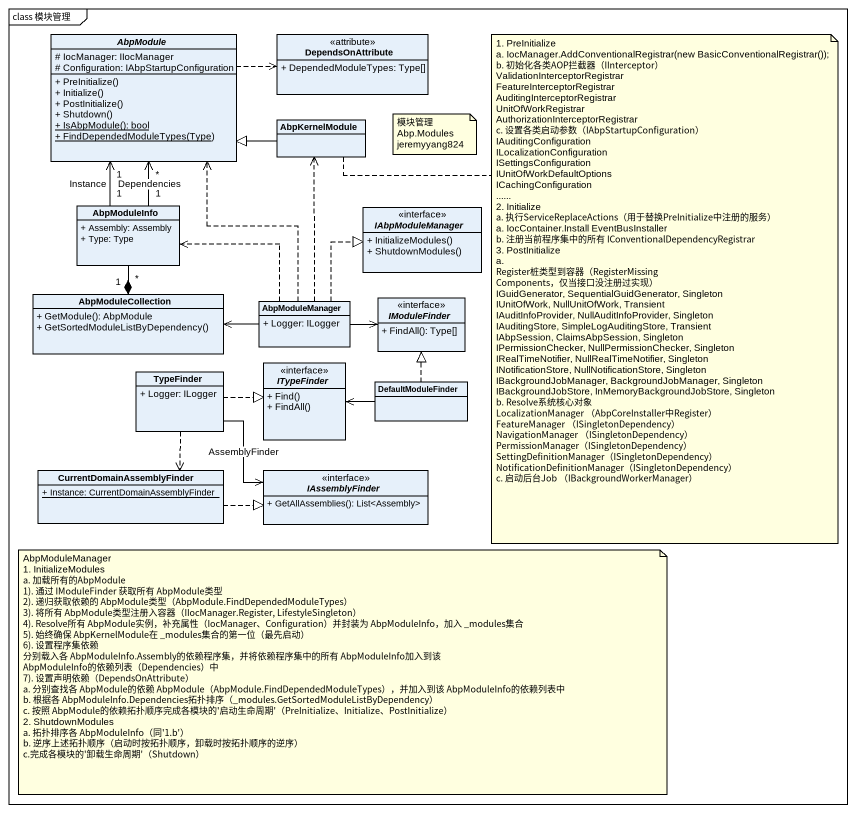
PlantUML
@startuml
mainframe class 模块管理
hide circle
hide empty members
skinparam classAttributeIconSize 0
abstract class AbpModule {
  # IocManager: IIocManager
  # Configuration: IAbpStartupConfiguration
  + PreInitialize()
  + Initialize()
  + PostInitialize()
  + Shutdown()
  {static} + IsAbpModule(): bool
  {static} + FindDependedModuleTypes(Type)
}
class DependsOnAttribute <<attribute>> {
  + DependedModuleTypes: Type[]
}
class AbpKernelModule
class AbpModuleInfo {
  + Assembly: Assembly
  + Type: Type
}
interface IAbpModuleManager {
  + InitializeModules()
  + ShutdownModules()
}
class AbpModuleCollection {
  + GetModule(): AbpModule
  + GetSortedModuleListByDependency()
}
class AbpModuleManager {
  + Logger: ILogger
}
interface IModuleFinder {
  + FindAll(): Type[]
}
class TypeFinder {
  + Logger: ILogger
}
interface ITypeFinder {
  + Find()
  + FindAll()
}
class DefaultModuleFinder
class CurrentDomainAssemblyFinder {
  {static} + Instance: CurrentDomainAssemblyFinder
}
interface IAssemblyFinder {
  + GetAllAssemblies(): List<Assembly>
}
AbpModule .right.> DependsOnAttribute
AbpKernelModule -left-|> AbpModule
AbpModuleInfo "1" -up-> "1" AbpModule : Instance
AbpModuleInfo "1" -up-> "*" AbpModule : Dependencies
AbpModuleInfo "*" --* "1" AbpModuleCollection
AbpModuleManager .up.> AbpModule
AbpModuleManager .up.> AbpKernelModule
AbpModuleManager .left.> AbpModuleInfo
AbpModuleManager .up.|> IAbpModuleManager
AbpModuleManager -left-> AbpModuleCollection
AbpModuleManager -right-> IModuleFinder
TypeFinder .right.|> ITypeFinder
TypeFinder ..> CurrentDomainAssemblyFinder
TypeFinder -right-> IAssemblyFinder : AssemblyFinder
DefaultModuleFinder .up.|> IModuleFinder
DefaultModuleFinder -left-> ITypeFinder
CurrentDomainAssemblyFinder .right.|> IAssemblyFinder
note right of AbpKernelModule
  1. PreInitialize
  a. IocManager.AddConventionalRegistrar(new BasicConventionalRegistrar());
  b. 初始化各类AOP拦截器（IInterceptor）
  ValidationInterceptorRegistrar
  FeatureInterceptorRegistrar
  AuditingInterceptorRegistrar
  UnitOfWorkRegistrar
  AuthorizationInterceptorRegistrar
  c. 设置各类启动参数（IAbpStartupConfiguration）
  IAuditingConfiguration
  ILocalizationConfiguration
  ISettingsConfiguration
  IUnitOfWorkDefaultOptions
  ICachingConfiguration
  ~......
  2. Initialize
  a. 执行ServiceReplaceActions（用于替换PreInitialize中注册的服务）
  a. IocContainer.Install EventBusInstaller
  b. 注册当前程序集中的所有 IConventionalDependencyRegistrar
  3. PostInitialize
  a. Register桩类型到容器（RegisterMissingComponents，仅当接口没注册过实现）
  IGuidGenerator, SequentialGuidGenerator, Singleton
  IUnitOfWork, NullUnitOfWork, Transient
  IAuditInfoProvider, NullAuditInfoProvider, Singleton
  IAuditingStore, SimpleLogAuditingStore, Transient
  IAbpSession, ClaimsAbpSession, Singleton
  IPermissionChecker, NullPermissionChecker, Singleton
  IRealTimeNotifier, NullRealTimeNotifier, Singleton
  INotificationStore, NullNotificationStore, Singleton
  IBackgroundJobManager, BackgroundJobManager, Singleton
  IBackgroundJobStore, InMemoryBackgroundJobStore, Singleton
  b. Resolve系统核心对象
  LocalizationManager （AbpCoreInstaller中Register）
  FeatureManager （ISingletonDependency）
  NavigationManager （ISingletonDependency）
  PermissionManager（ISingletonDependency）
  SettingDefinitionManager（ISingletonDependency）
  NotificationDefinitionManager（ISingletonDependency）
  c. 启动后台Job （IBackgroundWorkerManager）
end note
note as N2
  模块管理
  Abp.Modules
  jeremyyang824
end note
note as N3
  AbpModuleManager
  1. InitializeModules
  a. 加载所有的AbpModule
  1). 通过 IModuleFinder 获取所有 AbpModule类型
  2). 递归获取依赖的 AbpModule类型（AbpModule.FindDependedModuleTypes）
  3). 将所有 AbpModule类型注册入容器（IIocManager.Register, LifestyleSingleton）
  4). Resolve所有 AbpModule实例，补充属性（IocManager、Configuration）并封装为 AbpModuleInfo，加入 _modules集合
  5). 始终确保 AbpKernelModule在 _modules集合的第一位（最先启动）
  6). 设置程序集依赖
  分别载入各 AbpModuleInfo.Assembly的依赖程序集，并将依赖程序集中的所有 AbpModuleInfo加入到该 AbpModuleInfo的依赖列表（Dependencies）中
  7). 设置声明依赖（DependsOnAttribute）
  a. 分别查找各 AbpModule的依赖 AbpModule（AbpModule.FindDependedModuleTypes），并加入到该 AbpModuleInfo的依赖列表中
  b. 根据各 AbpModuleInfo.Dependencies拓扑排序（_modules.GetSortedModuleListByDependency）
  c. 按照 AbpModule的依赖拓扑顺序完成各模块的'启动生命周期'（PreInitialize、Initialize、PostInitialize）
  2. ShutdownModules
  a. 拓扑排序各 AbpModuleInfo（同'1.b'）
  b. 逆序上述拓扑顺序（启动时按拓扑顺序，卸载时按拓扑顺序的逆序）
  c.完成各模块的'卸载生命周期'（Shutdown）
end note
@enduml
